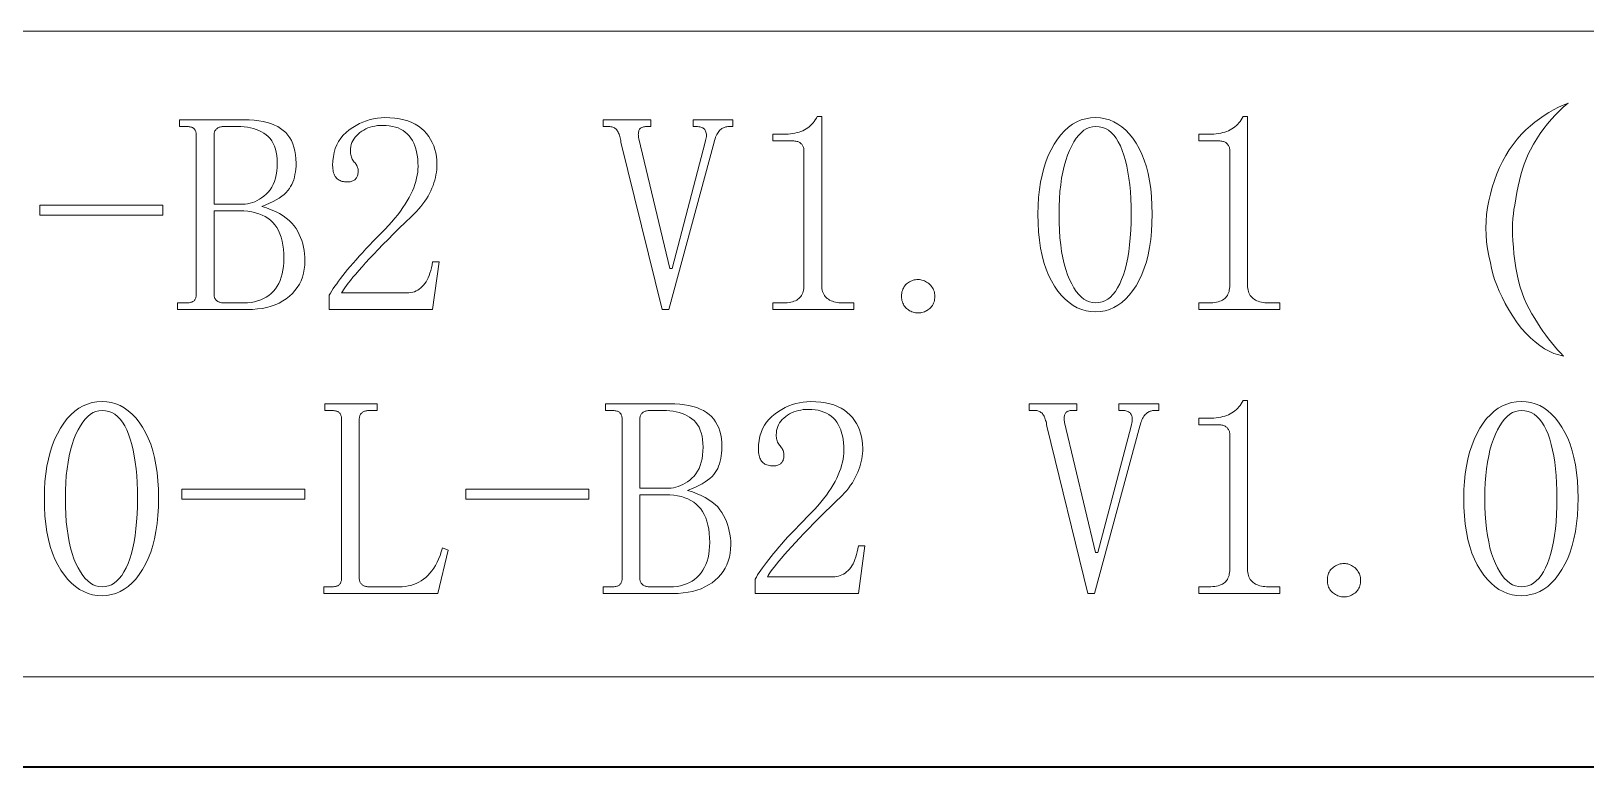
# Model space of a CAD drawing. Extents: x 1 to 297, y 1 to 210.
# Drawn here: x 241.76 to 261.79, y 1.35 to 10.83 of the extents above; entities that cross this region are included whole.
import ezdxf

# ---------------------------------------------------------------- set-up
doc = ezdxf.new("R2010")
doc.units = 0

msp = doc.modelspace()

# ---------------------------------------------------------------- linework, layer by layer
at = {"color": 7, "lineweight": 13}
for p, q in [((196.872, 10.83), (295.987, 10.83)), ((196.872, 2.515), (295.987, 2.515))]:
    msp.add_line(p, q, dxfattribs=at)
at = {"color": 7, "lineweight": 35}
msp.add_line((0.623, 1.354), (296.685, 1.354), dxfattribs=at)
at = {"color": 7, "lineweight": 13}
for points in [[(261.557, 9.901), (261.501, 9.854), (261.447, 9.804), (261.394, 9.751), (261.343, 9.695), (261.293, 9.637), (261.245, 9.575), (261.199, 9.511), (261.155, 9.444), (261.113, 9.374), (261.072, 9.301), (261.044, 9.243), (261.018, 9.181), (260.994, 9.117), (260.971, 9.05), (260.95, 8.98), (260.931, 8.907), (260.914, 8.831), (260.898, 8.753), (260.884, 8.671), (260.872, 8.587), (260.861, 8.533), (260.853, 8.476), (260.848, 8.415), (260.844, 8.349), (260.843, 8.28), (260.844, 8.206), (260.848, 8.129), (260.853, 8.047), (260.861, 7.962), (260.872, 7.873), (260.885, 7.783), (260.9, 7.697), (260.919, 7.614), (260.94, 7.534), (260.965, 7.458), (260.992, 7.386), (261.022, 7.317), (261.055, 7.251), (261.09, 7.189), (261.129, 7.13), (261.163, 7.073), (261.199, 7.019), (261.234, 6.966), (261.271, 6.915), (261.307, 6.865), (261.345, 6.818), (261.383, 6.772), (261.421, 6.727), (261.461, 6.685), (261.5, 6.644), (261.438, 6.659), (261.376, 6.679), (261.314, 6.707), (261.253, 6.74), (261.193, 6.78), (261.133, 6.826), (261.074, 6.878), (261.016, 6.937), (260.958, 7.001), (260.9, 7.073), (260.845, 7.157), (260.795, 7.241), (260.749, 7.322), (260.708, 7.402), (260.672, 7.48), (260.64, 7.556), (260.612, 7.631), (260.589, 7.703), (260.571, 7.775), (260.557, 7.844), (260.537, 7.935), (260.521, 8.026), (260.509, 8.116), (260.503, 8.205), (260.5, 8.294), (260.503, 8.382), (260.509, 8.47), (260.521, 8.557), (260.537, 8.644), (260.557, 8.73), (260.582, 8.82), (260.61, 8.907), (260.641, 8.991), (260.676, 9.073), (260.715, 9.151), (260.756, 9.227), (260.801, 9.3), (260.85, 9.37), (260.902, 9.437), (260.957, 9.501), (261.015, 9.557), (261.073, 9.609), (261.131, 9.657), (261.191, 9.702), (261.25, 9.744), (261.311, 9.782), (261.371, 9.817), (261.433, 9.849), (261.495, 9.877)], [(243.643, 7.244), (243.643, 7.33), (243.757, 7.33), (243.771, 7.33), (243.784, 7.331), (243.796, 7.332), (243.808, 7.334), (243.818, 7.337), (243.828, 7.34), (243.836, 7.344), (243.844, 7.348), (243.851, 7.353), (243.857, 7.358), (243.863, 7.364), (243.868, 7.371), (243.872, 7.378), (243.876, 7.386), (243.879, 7.394), (243.881, 7.403), (243.883, 7.412), (243.885, 7.422), (243.886, 7.433), (243.886, 7.444), (243.886, 9.487), (243.886, 9.498), (243.885, 9.509), (243.883, 9.519), (243.881, 9.528), (243.879, 9.537), (243.876, 9.545), (243.872, 9.553), (243.868, 9.56), (243.863, 9.567), (243.857, 9.573), (243.851, 9.578), (243.844, 9.583), (243.836, 9.587), (243.828, 9.591), (243.818, 9.594), (243.808, 9.597), (243.796, 9.599), (243.784, 9.6), (243.771, 9.601), (243.757, 9.601), (243.672, 9.601), (243.672, 9.687), (244.5, 9.687), (244.567, 9.686), (244.63, 9.681), (244.69, 9.675), (244.746, 9.665), (244.798, 9.653), (244.847, 9.638), (244.893, 9.62), (244.935, 9.6), (244.973, 9.577), (245.007, 9.551), (245.039, 9.523), (245.067, 9.491), (245.091, 9.456), (245.113, 9.419), (245.131, 9.378), (245.145, 9.334), (245.157, 9.288), (245.165, 9.238), (245.17, 9.185), (245.172, 9.13), (245.171, 9.09), (245.168, 9.053), (245.164, 9.016), (245.158, 8.981), (245.15, 8.948), (245.141, 8.915), (245.13, 8.885), (245.117, 8.855), (245.102, 8.828), (245.086, 8.801), (245.067, 8.776), (245.044, 8.751), (245.018, 8.727), (244.988, 8.703), (244.954, 8.68), (244.916, 8.657), (244.875, 8.635), (244.83, 8.614), (244.781, 8.593), (244.729, 8.573), (244.792, 8.552), (244.852, 8.529), (244.907, 8.505), (244.957, 8.479), (245.004, 8.451), (245.046, 8.422), (245.084, 8.391), (245.117, 8.358), (245.147, 8.323), (245.172, 8.287), (245.193, 8.249), (245.213, 8.211), (245.23, 8.172), (245.245, 8.131), (245.257, 8.09), (245.268, 8.049), (245.276, 8.006), (245.281, 7.962), (245.285, 7.918), (245.286, 7.873), (245.284, 7.817), (245.278, 7.763), (245.268, 7.711), (245.254, 7.662), (245.236, 7.615), (245.214, 7.571), (245.188, 7.529), (245.158, 7.489), (245.124, 7.451), (245.086, 7.415), (245.045, 7.383), (245, 7.354), (244.953, 7.328), (244.903, 7.306), (244.85, 7.287), (244.795, 7.271), (244.736, 7.259), (244.675, 7.251), (244.61, 7.246), (244.543, 7.244)], [(246.743, 9.087), (246.742, 9.137), (246.739, 9.185), (246.733, 9.23), (246.725, 9.273), (246.715, 9.314), (246.702, 9.352), (246.687, 9.387), (246.67, 9.421), (246.651, 9.451), (246.629, 9.48), (246.605, 9.506), (246.579, 9.529), (246.55, 9.549), (246.519, 9.567), (246.486, 9.582), (246.451, 9.594), (246.413, 9.603), (246.373, 9.61), (246.331, 9.614), (246.286, 9.615), (246.252, 9.615), (246.219, 9.612), (246.188, 9.607), (246.157, 9.601), (246.127, 9.592), (246.098, 9.582), (246.07, 9.57), (246.044, 9.556), (246.018, 9.54), (245.993, 9.523), (245.97, 9.504), (245.949, 9.483), (245.931, 9.462), (245.915, 9.44), (245.902, 9.417), (245.891, 9.393), (245.883, 9.368), (245.877, 9.342), (245.873, 9.315), (245.872, 9.287), (245.872, 9.27), (245.874, 9.254), (245.876, 9.238), (245.88, 9.223), (245.884, 9.208), (245.89, 9.194), (245.896, 9.181), (245.904, 9.168), (245.912, 9.156), (245.922, 9.144), (245.931, 9.133), (245.94, 9.121), (245.947, 9.11), (245.954, 9.098), (245.959, 9.087), (245.964, 9.075), (245.967, 9.064), (245.97, 9.053), (245.971, 9.041), (245.972, 9.03), (245.971, 9.016), (245.97, 9.003), (245.968, 8.99), (245.966, 8.978), (245.963, 8.967), (245.959, 8.957), (245.954, 8.947), (245.949, 8.938), (245.943, 8.93), (245.936, 8.923), (245.928, 8.916), (245.92, 8.91), (245.911, 8.904), (245.902, 8.9), (245.891, 8.896), (245.88, 8.893), (245.868, 8.89), (245.856, 8.888), (245.843, 8.887), (245.829, 8.887), (245.812, 8.887), (245.796, 8.889), (245.781, 8.891), (245.766, 8.895), (245.752, 8.899), (245.739, 8.905), (245.726, 8.911), (245.715, 8.919), (245.703, 8.927), (245.693, 8.937), (245.684, 8.948), (245.675, 8.959), (245.668, 8.973), (245.661, 8.987), (245.656, 9.003), (245.651, 9.02), (245.648, 9.038), (245.645, 9.058), (245.644, 9.079), (245.643, 9.101), (245.645, 9.16), (245.652, 9.215), (245.662, 9.268), (245.677, 9.318), (245.697, 9.365), (245.72, 9.41), (245.748, 9.451), (245.78, 9.49), (245.817, 9.525), (245.857, 9.558), (245.901, 9.588), (245.944, 9.615), (245.989, 9.638), (246.033, 9.659), (246.079, 9.676), (246.125, 9.69), (246.171, 9.701), (246.219, 9.709), (246.266, 9.714), (246.315, 9.715), (246.381, 9.714), (246.445, 9.709), (246.504, 9.7), (246.56, 9.688), (246.613, 9.673), (246.662, 9.654), (246.707, 9.631), (246.749, 9.606), (246.787, 9.577), (246.822, 9.544), (246.853, 9.509), (246.881, 9.472), (246.905, 9.433), (246.927, 9.393), (246.945, 9.351), (246.96, 9.307), (246.971, 9.262), (246.979, 9.215), (246.984, 9.166), (246.986, 9.115), (246.985, 9.081), (246.983, 9.047), (246.979, 9.013), (246.973, 8.978), (246.966, 8.944), (246.958, 8.91), (246.947, 8.875), (246.936, 8.841), (246.922, 8.807), (246.907, 8.773), (246.891, 8.738), (246.872, 8.705), (246.852, 8.671), (246.83, 8.638), (246.806, 8.605), (246.78, 8.572), (246.752, 8.54), (246.722, 8.507), (246.691, 8.476), (246.657, 8.444), (246.576, 8.366), (246.499, 8.29), (246.426, 8.218), (246.357, 8.148), (246.291, 8.082), (246.23, 8.018), (246.172, 7.958), (246.118, 7.9), (246.068, 7.846), (246.022, 7.794), (245.979, 7.746), (245.94, 7.701), (245.905, 7.659), (245.873, 7.62), (245.845, 7.585), (245.82, 7.553), (245.799, 7.525), (245.782, 7.499), (245.768, 7.477), (245.757, 7.458), (246.6, 7.458), (246.626, 7.459), (246.65, 7.462), (246.674, 7.467), (246.696, 7.474), (246.718, 7.483), (246.739, 7.494), (246.759, 7.507), (246.779, 7.522), (246.797, 7.539), (246.815, 7.558), (246.831, 7.579), (246.847, 7.602), (246.861, 7.627), (246.874, 7.654), (246.886, 7.683), (246.897, 7.714), (246.907, 7.747), (246.915, 7.782), (246.923, 7.819), (246.929, 7.858), (247.015, 7.858), (246.929, 7.244), (245.6, 7.244), (245.6, 7.43), (245.615, 7.456), (245.633, 7.484), (245.651, 7.513), (245.672, 7.544), (245.695, 7.576), (245.719, 7.61), (245.746, 7.645), (245.774, 7.681), (245.804, 7.719), (245.836, 7.758), (245.87, 7.799), (245.906, 7.841), (245.944, 7.885), (245.985, 7.93), (246.027, 7.976), (246.072, 8.024), (246.118, 8.073), (246.167, 8.124), (246.218, 8.176), (246.272, 8.23), (246.319, 8.278), (246.364, 8.326), (246.406, 8.373), (246.445, 8.419), (246.482, 8.465), (246.517, 8.511), (246.549, 8.556), (246.578, 8.6), (246.605, 8.644), (246.629, 8.687), (246.651, 8.729), (246.67, 8.771), (246.687, 8.813), (246.702, 8.854), (246.715, 8.894), (246.725, 8.934), (246.733, 8.973), (246.739, 9.011), (246.742, 9.049)], [(250.286, 9.601), (250.286, 9.687), (250.8, 9.687), (250.8, 9.601), (250.743, 9.601), (250.732, 9.601), (250.721, 9.599), (250.709, 9.597), (250.699, 9.594), (250.688, 9.59), (250.677, 9.586), (250.667, 9.58), (250.656, 9.574), (250.646, 9.566), (250.636, 9.558), (250.626, 9.549), (250.617, 9.538), (250.608, 9.526), (250.599, 9.513), (250.591, 9.498), (250.584, 9.481), (250.576, 9.463), (250.57, 9.444), (250.563, 9.423), (250.557, 9.401), (249.972, 7.244), (249.886, 7.244), (249.357, 9.401), (249.354, 9.421), (249.351, 9.439), (249.347, 9.457), (249.343, 9.473), (249.338, 9.489), (249.333, 9.503), (249.327, 9.517), (249.321, 9.529), (249.314, 9.541), (249.307, 9.551), (249.3, 9.561), (249.292, 9.569), (249.283, 9.577), (249.273, 9.583), (249.263, 9.589), (249.252, 9.593), (249.24, 9.597), (249.227, 9.599), (249.214, 9.601), (249.2, 9.601), (249.129, 9.601), (249.129, 9.687), (249.743, 9.687), (249.743, 9.601), (249.686, 9.601), (249.672, 9.601), (249.659, 9.599), (249.648, 9.597), (249.637, 9.594), (249.627, 9.59), (249.618, 9.586), (249.61, 9.58), (249.604, 9.574), (249.598, 9.566), (249.593, 9.558), (249.589, 9.549), (249.586, 9.54), (249.583, 9.53), (249.582, 9.519), (249.581, 9.508), (249.58, 9.497), (249.581, 9.484), (249.582, 9.471), (249.583, 9.458), (249.586, 9.444), (249.986, 7.773), (250.015, 7.773), (250.443, 9.401), (250.448, 9.421), (250.452, 9.439), (250.455, 9.457), (250.457, 9.473), (250.457, 9.489), (250.457, 9.503), (250.455, 9.517), (250.452, 9.529), (250.448, 9.541), (250.443, 9.551), (250.437, 9.561), (250.429, 9.569), (250.421, 9.577), (250.411, 9.583), (250.4, 9.589), (250.388, 9.593), (250.375, 9.597), (250.361, 9.599), (250.345, 9.601), (250.329, 9.601)], [(251.943, 9.73), (251.943, 7.558), (251.944, 7.536), (251.946, 7.515), (251.95, 7.495), (251.955, 7.476), (251.961, 7.458), (251.969, 7.442), (251.978, 7.426), (251.989, 7.412), (252.001, 7.399), (252.015, 7.387), (252.029, 7.376), (252.045, 7.366), (252.063, 7.358), (252.081, 7.35), (252.1, 7.344), (252.121, 7.339), (252.143, 7.335), (252.165, 7.332), (252.189, 7.33), (252.215, 7.33), (252.357, 7.33), (252.357, 7.244), (251.315, 7.244), (251.315, 7.33), (251.443, 7.33), (251.471, 7.33), (251.497, 7.332), (251.522, 7.335), (251.545, 7.339), (251.566, 7.344), (251.586, 7.35), (251.605, 7.358), (251.621, 7.366), (251.637, 7.376), (251.65, 7.387), (251.662, 7.399), (251.673, 7.412), (251.683, 7.426), (251.691, 7.442), (251.698, 7.458), (251.704, 7.476), (251.709, 7.495), (251.712, 7.515), (251.714, 7.536), (251.715, 7.558), (251.715, 9.287), (251.714, 9.298), (251.713, 9.309), (251.711, 9.319), (251.709, 9.329), (251.706, 9.339), (251.702, 9.348), (251.697, 9.356), (251.692, 9.365), (251.686, 9.372), (251.679, 9.38), (251.671, 9.387), (251.663, 9.393), (251.654, 9.398), (251.645, 9.403), (251.634, 9.407), (251.623, 9.41), (251.611, 9.412), (251.599, 9.414), (251.586, 9.415), (251.572, 9.415), (251.315, 9.415), (251.315, 9.501), (251.443, 9.501), (251.477, 9.502), (251.509, 9.503), (251.54, 9.506), (251.57, 9.51), (251.598, 9.515), (251.626, 9.522), (251.652, 9.529), (251.676, 9.538), (251.7, 9.547), (251.722, 9.558), (251.743, 9.57), (251.763, 9.583), (251.781, 9.598), (251.799, 9.613), (251.816, 9.63), (251.832, 9.647), (251.847, 9.666), (251.861, 9.686), (251.874, 9.707), (251.886, 9.73)], [(255.472, 7.215), (255.41, 7.219), (255.35, 7.229), (255.292, 7.245), (255.236, 7.268), (255.182, 7.298), (255.131, 7.334), (255.081, 7.376), (255.033, 7.426), (254.987, 7.482), (254.943, 7.544), (254.902, 7.612), (254.866, 7.686), (254.834, 7.766), (254.806, 7.85), (254.782, 7.94), (254.763, 8.036), (254.748, 8.137), (254.737, 8.243), (254.731, 8.355), (254.729, 8.473), (254.731, 8.582), (254.737, 8.687), (254.747, 8.788), (254.762, 8.884), (254.781, 8.976), (254.803, 9.064), (254.83, 9.148), (254.861, 9.227), (254.897, 9.302), (254.936, 9.373), (254.979, 9.438), (255.024, 9.496), (255.071, 9.547), (255.121, 9.592), (255.173, 9.63), (255.228, 9.661), (255.285, 9.685), (255.345, 9.702), (255.407, 9.712), (255.472, 9.715), (255.533, 9.712), (255.593, 9.702), (255.651, 9.686), (255.706, 9.663), (255.759, 9.633), (255.81, 9.597), (255.859, 9.554), (255.906, 9.505), (255.951, 9.449), (255.993, 9.387), (256.032, 9.319), (256.068, 9.245), (256.099, 9.167), (256.126, 9.083), (256.148, 8.994), (256.167, 8.9), (256.182, 8.801), (256.192, 8.697), (256.198, 8.587), (256.2, 8.473), (256.198, 8.358), (256.192, 8.248), (256.182, 8.144), (256.167, 8.044), (256.148, 7.949), (256.126, 7.86), (256.099, 7.775), (256.068, 7.695), (256.032, 7.621), (255.993, 7.551), (255.951, 7.487), (255.906, 7.43), (255.859, 7.38), (255.81, 7.336), (255.759, 7.299), (255.706, 7.269), (255.651, 7.246), (255.593, 7.229), (255.533, 7.219)], [(257.429, 9.73), (257.429, 7.558), (257.43, 7.536), (257.432, 7.515), (257.435, 7.495), (257.44, 7.476), (257.447, 7.458), (257.455, 7.442), (257.464, 7.426), (257.475, 7.412), (257.487, 7.399), (257.5, 7.387), (257.515, 7.376), (257.531, 7.366), (257.548, 7.358), (257.567, 7.35), (257.586, 7.344), (257.607, 7.339), (257.628, 7.335), (257.651, 7.332), (257.675, 7.33), (257.7, 7.33), (257.843, 7.33), (257.843, 7.244), (256.8, 7.244), (256.8, 7.33), (256.929, 7.33), (256.957, 7.33), (256.983, 7.332), (257.007, 7.335), (257.031, 7.339), (257.052, 7.344), (257.072, 7.35), (257.09, 7.358), (257.107, 7.366), (257.122, 7.376), (257.136, 7.387), (257.148, 7.399), (257.159, 7.412), (257.169, 7.426), (257.177, 7.442), (257.184, 7.458), (257.19, 7.476), (257.194, 7.495), (257.198, 7.515), (257.2, 7.536), (257.2, 7.558), (257.2, 9.287), (257.2, 9.298), (257.199, 9.309), (257.197, 9.319), (257.195, 9.329), (257.191, 9.339), (257.187, 9.348), (257.183, 9.356), (257.177, 9.365), (257.171, 9.372), (257.165, 9.38), (257.157, 9.387), (257.149, 9.393), (257.14, 9.398), (257.13, 9.403), (257.12, 9.407), (257.109, 9.41), (257.097, 9.412), (257.085, 9.414), (257.071, 9.415), (257.057, 9.415), (256.8, 9.415), (256.8, 9.501), (256.929, 9.501), (256.962, 9.502), (256.995, 9.503), (257.026, 9.506), (257.056, 9.51), (257.084, 9.515), (257.111, 9.522), (257.137, 9.529), (257.162, 9.538), (257.185, 9.547), (257.207, 9.558), (257.228, 9.57), (257.248, 9.583), (257.267, 9.598), (257.285, 9.613), (257.302, 9.63), (257.318, 9.647), (257.333, 9.666), (257.347, 9.686), (257.36, 9.707), (257.372, 9.73)], [(244.929, 9.13), (244.927, 9.18), (244.923, 9.227), (244.916, 9.271), (244.906, 9.311), (244.893, 9.349), (244.877, 9.384), (244.859, 9.416), (244.837, 9.445), (244.813, 9.471), (244.786, 9.494), (244.757, 9.514), (244.725, 9.533), (244.693, 9.549), (244.658, 9.563), (244.622, 9.574), (244.584, 9.584), (244.544, 9.592), (244.503, 9.597), (244.459, 9.6), (244.415, 9.601), (244.243, 9.601), (244.232, 9.601), (244.221, 9.6), (244.211, 9.599), (244.201, 9.597), (244.191, 9.594), (244.182, 9.591), (244.174, 9.587), (244.165, 9.583), (244.158, 9.578), (244.15, 9.573), (244.143, 9.567), (244.137, 9.56), (244.132, 9.553), (244.127, 9.545), (244.123, 9.537), (244.12, 9.528), (244.118, 9.519), (244.116, 9.509), (244.115, 9.498), (244.115, 9.487), (244.115, 8.601), (244.486, 8.601), (244.517, 8.602), (244.548, 8.606), (244.579, 8.613), (244.609, 8.622), (244.64, 8.633), (244.669, 8.647), (244.699, 8.664), (244.728, 8.683), (244.757, 8.705), (244.786, 8.73), (244.813, 8.757), (244.837, 8.787), (244.859, 8.82), (244.877, 8.855), (244.893, 8.894), (244.906, 8.935), (244.916, 8.98), (244.923, 9.027), (244.927, 9.077)], [(255.472, 9.601), (255.432, 9.598), (255.394, 9.589), (255.357, 9.574), (255.322, 9.552), (255.288, 9.524), (255.255, 9.491), (255.223, 9.451), (255.193, 9.405), (255.164, 9.352), (255.136, 9.294), (255.11, 9.231), (255.087, 9.163), (255.067, 9.091), (255.049, 9.015), (255.034, 8.935), (255.022, 8.851), (255.012, 8.763), (255.006, 8.67), (255.002, 8.573), (255, 8.473), (255.002, 8.366), (255.006, 8.265), (255.012, 8.169), (255.022, 8.077), (255.034, 7.99), (255.049, 7.909), (255.067, 7.832), (255.087, 7.759), (255.11, 7.692), (255.136, 7.63), (255.164, 7.573), (255.193, 7.522), (255.223, 7.477), (255.255, 7.438), (255.288, 7.405), (255.322, 7.378), (255.357, 7.357), (255.394, 7.342), (255.432, 7.333), (255.472, 7.33), (255.514, 7.333), (255.554, 7.342), (255.592, 7.357), (255.628, 7.378), (255.663, 7.405), (255.695, 7.438), (255.726, 7.477), (255.755, 7.522), (255.782, 7.573), (255.807, 7.63), (255.83, 7.692), (255.851, 7.759), (255.869, 7.832), (255.885, 7.909), (255.898, 7.99), (255.909, 8.077), (255.918, 8.169), (255.924, 8.265), (255.928, 8.366), (255.929, 8.473), (255.928, 8.573), (255.924, 8.67), (255.919, 8.763), (255.911, 8.851), (255.9, 8.935), (255.888, 9.015), (255.873, 9.091), (255.856, 9.163), (255.836, 9.231), (255.815, 9.294), (255.791, 9.352), (255.764, 9.405), (255.736, 9.451), (255.705, 9.491), (255.672, 9.524), (255.636, 9.552), (255.599, 9.574), (255.559, 9.589), (255.516, 9.598)], [(241.872, 8.458), (241.872, 8.587), (243.457, 8.587), (243.457, 8.458)], [(244.5, 7.33), (244.548, 7.331), (244.593, 7.336), (244.636, 7.343), (244.677, 7.354), (244.716, 7.367), (244.753, 7.384), (244.788, 7.403), (244.82, 7.426), (244.851, 7.451), (244.879, 7.48), (244.905, 7.511), (244.928, 7.545), (244.948, 7.581), (244.966, 7.619), (244.981, 7.66), (244.993, 7.703), (245.002, 7.749), (245.009, 7.797), (245.013, 7.848), (245.015, 7.901), (245.013, 7.962), (245.009, 8.02), (245.002, 8.075), (244.992, 8.126), (244.979, 8.174), (244.963, 8.219), (244.945, 8.261), (244.923, 8.299), (244.899, 8.334), (244.872, 8.365), (244.842, 8.394), (244.809, 8.419), (244.773, 8.442), (244.735, 8.461), (244.693, 8.478), (244.649, 8.491), (244.602, 8.502), (244.552, 8.509), (244.499, 8.514), (244.443, 8.515), (244.115, 8.515), (244.115, 7.444), (244.115, 7.433), (244.116, 7.422), (244.118, 7.412), (244.12, 7.403), (244.123, 7.394), (244.127, 7.386), (244.132, 7.378), (244.137, 7.371), (244.143, 7.364), (244.15, 7.358), (244.158, 7.353), (244.165, 7.348), (244.174, 7.344), (244.182, 7.34), (244.191, 7.337), (244.201, 7.334), (244.211, 7.332), (244.221, 7.331), (244.232, 7.33), (244.243, 7.33)], [(253.186, 7.201), (253.169, 7.202), (253.153, 7.203), (253.136, 7.206), (253.121, 7.21), (253.106, 7.215), (253.091, 7.222), (253.076, 7.229), (253.063, 7.238), (253.049, 7.247), (253.036, 7.258), (253.024, 7.27), (253.013, 7.283), (253.003, 7.296), (252.995, 7.311), (252.988, 7.326), (252.982, 7.342), (252.977, 7.359), (252.974, 7.377), (252.972, 7.396), (252.972, 7.415), (252.972, 7.435), (252.974, 7.454), (252.977, 7.472), (252.982, 7.489), (252.988, 7.505), (252.995, 7.52), (253.003, 7.534), (253.013, 7.548), (253.024, 7.561), (253.036, 7.573), (253.049, 7.583), (253.063, 7.593), (253.076, 7.602), (253.091, 7.609), (253.106, 7.615), (253.121, 7.621), (253.136, 7.625), (253.153, 7.627), (253.169, 7.629), (253.186, 7.63), (253.203, 7.629), (253.219, 7.627), (253.235, 7.624), (253.251, 7.619), (253.266, 7.614), (253.281, 7.607), (253.295, 7.598), (253.309, 7.589), (253.323, 7.578), (253.336, 7.565), (253.348, 7.552), (253.359, 7.539), (253.369, 7.525), (253.377, 7.511), (253.384, 7.496), (253.39, 7.481), (253.394, 7.465), (253.398, 7.449), (253.4, 7.432), (253.4, 7.415), (253.4, 7.396), (253.398, 7.377), (253.394, 7.359), (253.39, 7.342), (253.384, 7.326), (253.377, 7.311), (253.369, 7.296), (253.359, 7.283), (253.348, 7.27), (253.336, 7.258), (253.323, 7.247), (253.309, 7.238), (253.295, 7.229), (253.281, 7.222), (253.266, 7.215), (253.251, 7.21), (253.235, 7.206), (253.219, 7.203), (253.203, 7.202)], [(242.672, 3.558), (242.61, 3.562), (242.55, 3.571), (242.492, 3.588), (242.436, 3.611), (242.382, 3.64), (242.331, 3.677), (242.281, 3.719), (242.233, 3.769), (242.187, 3.824), (242.143, 3.887), (242.102, 3.955), (242.066, 4.029), (242.034, 4.108), (242.006, 4.193), (241.982, 4.283), (241.963, 4.379), (241.948, 4.48), (241.937, 4.586), (241.931, 4.698), (241.929, 4.815), (241.931, 4.925), (241.937, 5.03), (241.947, 5.13), (241.962, 5.227), (241.981, 5.319), (242.003, 5.407), (242.03, 5.49), (242.061, 5.57), (242.097, 5.645), (242.136, 5.715), (242.179, 5.781), (242.224, 5.839), (242.271, 5.89), (242.321, 5.935), (242.373, 5.973), (242.428, 6.003), (242.485, 6.027), (242.545, 6.045), (242.607, 6.055), (242.672, 6.058), (242.733, 6.055), (242.793, 6.045), (242.851, 6.029), (242.906, 6.006), (242.959, 5.976), (243.01, 5.94), (243.059, 5.897), (243.106, 5.848), (243.151, 5.792), (243.193, 5.73), (243.232, 5.661), (243.268, 5.588), (243.299, 5.509), (243.326, 5.426), (243.348, 5.337), (243.367, 5.243), (243.382, 5.144), (243.392, 5.039), (243.398, 4.93), (243.4, 4.815), (243.398, 4.701), (243.392, 4.591), (243.382, 4.487), (243.367, 4.387), (243.348, 4.292), (243.326, 4.203), (243.299, 4.118), (243.268, 4.038), (243.232, 3.964), (243.193, 3.894), (243.151, 3.83), (243.106, 3.773), (243.059, 3.723), (243.01, 3.679), (242.959, 3.642), (242.906, 3.612), (242.851, 3.589), (242.793, 3.572), (242.733, 3.562)], [(245.986, 3.787), (245.986, 3.776), (245.987, 3.765), (245.989, 3.755), (245.992, 3.746), (245.995, 3.737), (245.999, 3.729), (246.003, 3.721), (246.009, 3.714), (246.015, 3.707), (246.022, 3.701), (246.029, 3.696), (246.037, 3.691), (246.045, 3.687), (246.054, 3.683), (246.063, 3.68), (246.072, 3.677), (246.082, 3.675), (246.093, 3.674), (246.103, 3.673), (246.115, 3.673), (246.5, 3.673), (246.54, 3.674), (246.578, 3.677), (246.615, 3.684), (246.651, 3.692), (246.686, 3.703), (246.72, 3.716), (246.752, 3.732), (246.784, 3.75), (246.814, 3.771), (246.843, 3.794), (246.871, 3.82), (246.897, 3.848), (246.922, 3.879), (246.946, 3.913), (246.968, 3.949), (246.989, 3.989), (247.008, 4.031), (247.026, 4.075), (247.042, 4.123), (247.057, 4.173), (247.129, 4.144), (247, 3.587), (245.529, 3.587), (245.529, 3.673), (245.629, 3.673), (245.643, 3.673), (245.656, 3.674), (245.668, 3.675), (245.679, 3.677), (245.69, 3.68), (245.699, 3.683), (245.708, 3.687), (245.716, 3.691), (245.723, 3.696), (245.729, 3.701), (245.734, 3.707), (245.739, 3.714), (245.743, 3.721), (245.747, 3.729), (245.75, 3.737), (245.753, 3.746), (245.755, 3.755), (245.756, 3.765), (245.757, 3.776), (245.757, 3.787), (245.757, 5.83), (245.757, 5.841), (245.756, 5.851), (245.755, 5.861), (245.753, 5.871), (245.75, 5.88), (245.747, 5.888), (245.743, 5.896), (245.739, 5.903), (245.734, 5.909), (245.729, 5.915), (245.723, 5.921), (245.716, 5.926), (245.708, 5.93), (245.699, 5.934), (245.69, 5.937), (245.679, 5.939), (245.668, 5.941), (245.656, 5.943), (245.643, 5.944), (245.629, 5.944), (245.543, 5.944), (245.543, 6.03), (246.215, 6.03), (246.215, 5.944), (246.115, 5.944), (246.103, 5.944), (246.093, 5.943), (246.082, 5.941), (246.072, 5.939), (246.063, 5.937), (246.054, 5.934), (246.045, 5.93), (246.037, 5.926), (246.029, 5.921), (246.022, 5.915), (246.015, 5.909), (246.009, 5.903), (246.003, 5.896), (245.999, 5.888), (245.995, 5.88), (245.992, 5.871), (245.989, 5.861), (245.987, 5.851), (245.986, 5.841), (245.986, 5.83)], [(249.129, 3.587), (249.129, 3.673), (249.243, 3.673), (249.257, 3.673), (249.27, 3.674), (249.282, 3.675), (249.293, 3.677), (249.304, 3.68), (249.313, 3.683), (249.322, 3.687), (249.33, 3.691), (249.337, 3.696), (249.343, 3.701), (249.349, 3.707), (249.353, 3.714), (249.358, 3.721), (249.361, 3.729), (249.365, 3.737), (249.367, 3.746), (249.369, 3.755), (249.371, 3.765), (249.371, 3.776), (249.372, 3.787), (249.372, 5.83), (249.371, 5.841), (249.371, 5.851), (249.369, 5.861), (249.367, 5.871), (249.365, 5.88), (249.361, 5.888), (249.358, 5.896), (249.353, 5.903), (249.349, 5.909), (249.343, 5.915), (249.337, 5.921), (249.33, 5.926), (249.322, 5.93), (249.313, 5.934), (249.304, 5.937), (249.293, 5.939), (249.282, 5.941), (249.27, 5.943), (249.257, 5.944), (249.243, 5.944), (249.157, 5.944), (249.157, 6.03), (249.986, 6.03), (250.053, 6.028), (250.116, 6.024), (250.176, 6.018), (250.232, 6.008), (250.284, 5.996), (250.333, 5.981), (250.378, 5.963), (250.42, 5.943), (250.458, 5.92), (250.493, 5.894), (250.524, 5.865), (250.552, 5.834), (250.577, 5.799), (250.598, 5.761), (250.616, 5.721), (250.631, 5.677), (250.643, 5.631), (250.651, 5.581), (250.656, 5.528), (250.657, 5.473), (250.657, 5.433), (250.654, 5.395), (250.65, 5.359), (250.644, 5.324), (250.636, 5.29), (250.627, 5.258), (250.615, 5.228), (250.603, 5.198), (250.588, 5.17), (250.572, 5.144), (250.553, 5.119), (250.53, 5.094), (250.504, 5.069), (250.473, 5.046), (250.44, 5.023), (250.402, 5), (250.361, 4.978), (250.316, 4.957), (250.267, 4.936), (250.215, 4.915), (250.278, 4.895), (250.337, 4.872), (250.392, 4.848), (250.443, 4.822), (250.49, 4.794), (250.532, 4.765), (250.57, 4.733), (250.603, 4.701), (250.632, 4.666), (250.657, 4.63), (250.679, 4.592), (250.699, 4.554), (250.716, 4.514), (250.731, 4.474), (250.743, 4.433), (250.753, 4.391), (250.761, 4.349), (250.767, 4.305), (250.771, 4.261), (250.772, 4.215), (250.77, 4.159), (250.764, 4.106), (250.754, 4.054), (250.74, 4.005), (250.722, 3.958), (250.7, 3.914), (250.674, 3.871), (250.644, 3.831), (250.61, 3.794), (250.572, 3.758), (250.53, 3.726), (250.486, 3.697), (250.439, 3.671), (250.389, 3.649), (250.336, 3.63), (250.28, 3.614), (250.222, 3.602), (250.16, 3.594), (250.096, 3.589), (250.029, 3.587)], [(252.229, 5.43), (252.228, 5.48), (252.224, 5.528), (252.219, 5.573), (252.211, 5.616), (252.2, 5.657), (252.188, 5.695), (252.173, 5.73), (252.156, 5.763), (252.136, 5.794), (252.115, 5.823), (252.091, 5.848), (252.064, 5.871), (252.036, 5.892), (252.005, 5.909), (251.972, 5.924), (251.936, 5.937), (251.899, 5.946), (251.859, 5.953), (251.816, 5.957), (251.772, 5.958), (251.738, 5.957), (251.705, 5.955), (251.673, 5.95), (251.643, 5.943), (251.613, 5.935), (251.584, 5.925), (251.556, 5.913), (251.529, 5.899), (251.504, 5.883), (251.479, 5.865), (251.456, 5.846), (251.435, 5.826), (251.417, 5.805), (251.401, 5.783), (251.388, 5.76), (251.377, 5.736), (251.368, 5.711), (251.362, 5.685), (251.359, 5.658), (251.357, 5.63), (251.358, 5.613), (251.359, 5.597), (251.362, 5.581), (251.365, 5.566), (251.37, 5.551), (251.375, 5.537), (251.382, 5.524), (251.389, 5.511), (251.398, 5.499), (251.407, 5.487), (251.417, 5.475), (251.425, 5.464), (251.433, 5.453), (251.439, 5.441), (251.445, 5.43), (251.449, 5.418), (251.453, 5.407), (251.455, 5.395), (251.457, 5.384), (251.457, 5.373), (251.457, 5.359), (251.456, 5.345), (251.454, 5.333), (251.452, 5.321), (251.448, 5.31), (251.445, 5.3), (251.44, 5.29), (251.435, 5.281), (251.428, 5.273), (251.422, 5.265), (251.414, 5.259), (251.406, 5.253), (251.397, 5.247), (251.387, 5.243), (251.377, 5.239), (251.366, 5.235), (251.354, 5.233), (251.342, 5.231), (251.328, 5.23), (251.315, 5.23), (251.298, 5.23), (251.282, 5.232), (251.266, 5.234), (251.252, 5.238), (251.238, 5.242), (251.225, 5.248), (251.212, 5.254), (251.2, 5.262), (251.189, 5.27), (251.179, 5.28), (251.169, 5.29), (251.161, 5.302), (251.153, 5.316), (251.147, 5.33), (251.141, 5.346), (251.137, 5.363), (251.133, 5.381), (251.131, 5.401), (251.129, 5.422), (251.129, 5.444), (251.131, 5.503), (251.137, 5.558), (251.148, 5.611), (251.163, 5.661), (251.182, 5.708), (251.206, 5.753), (251.234, 5.794), (251.266, 5.833), (251.302, 5.868), (251.343, 5.901), (251.386, 5.931), (251.43, 5.958), (251.474, 5.981), (251.519, 6.002), (251.565, 6.019), (251.611, 6.033), (251.657, 6.044), (251.704, 6.052), (251.752, 6.057), (251.8, 6.058), (251.867, 6.057), (251.93, 6.051), (251.99, 6.043), (252.046, 6.031), (252.098, 6.015), (252.147, 5.997), (252.193, 5.974), (252.235, 5.949), (252.273, 5.919), (252.307, 5.887), (252.339, 5.852), (252.367, 5.815), (252.391, 5.776), (252.413, 5.736), (252.431, 5.694), (252.445, 5.65), (252.457, 5.605), (252.465, 5.558), (252.47, 5.509), (252.472, 5.458), (252.471, 5.424), (252.469, 5.39), (252.465, 5.355), (252.459, 5.321), (252.452, 5.287), (252.443, 5.253), (252.433, 5.218), (252.421, 5.184), (252.408, 5.15), (252.393, 5.115), (252.376, 5.081), (252.358, 5.047), (252.338, 5.014), (252.315, 4.981), (252.291, 4.948), (252.265, 4.915), (252.238, 4.882), (252.208, 4.85), (252.176, 4.818), (252.143, 4.787), (252.062, 4.708), (251.985, 4.633), (251.912, 4.56), (251.843, 4.491), (251.777, 4.424), (251.715, 4.361), (251.658, 4.3), (251.604, 4.243), (251.554, 4.188), (251.507, 4.137), (251.465, 4.089), (251.426, 4.043), (251.391, 4.002), (251.359, 3.963), (251.331, 3.928), (251.306, 3.896), (251.285, 3.867), (251.267, 3.842), (251.253, 3.82), (251.243, 3.801), (252.086, 3.801), (252.111, 3.802), (252.136, 3.805), (252.159, 3.81), (252.182, 3.817), (252.204, 3.826), (252.225, 3.837), (252.245, 3.85), (252.264, 3.865), (252.283, 3.882), (252.3, 3.901), (252.317, 3.922), (252.332, 3.945), (252.347, 3.97), (252.36, 3.997), (252.372, 4.026), (252.383, 4.057), (252.392, 4.09), (252.401, 4.125), (252.408, 4.162), (252.415, 4.201), (252.5, 4.201), (252.415, 3.587), (251.086, 3.587), (251.086, 3.773), (251.101, 3.799), (251.118, 3.827), (251.137, 3.856), (251.158, 3.887), (251.181, 3.919), (251.205, 3.953), (251.231, 3.988), (251.26, 4.024), (251.29, 4.062), (251.322, 4.101), (251.356, 4.142), (251.392, 4.184), (251.43, 4.228), (251.47, 4.273), (251.513, 4.319), (251.557, 4.367), (251.604, 4.416), (251.653, 4.467), (251.704, 4.519), (251.757, 4.573), (251.805, 4.621), (251.849, 4.669), (251.892, 4.716), (251.931, 4.762), (251.968, 4.808), (252.003, 4.854), (252.034, 4.899), (252.064, 4.943), (252.09, 4.987), (252.115, 5.03), (252.136, 5.072), (252.156, 5.114), (252.173, 5.156), (252.188, 5.197), (252.2, 5.237), (252.211, 5.277), (252.219, 5.316), (252.224, 5.354), (252.228, 5.392)], [(255.772, 5.944), (255.772, 6.03), (256.286, 6.03), (256.286, 5.944), (256.229, 5.944), (256.217, 5.944), (256.206, 5.942), (256.195, 5.94), (256.184, 5.937), (256.173, 5.933), (256.163, 5.929), (256.152, 5.923), (256.142, 5.917), (256.132, 5.909), (256.122, 5.901), (256.112, 5.892), (256.103, 5.881), (256.094, 5.869), (256.085, 5.855), (256.077, 5.84), (256.069, 5.824), (256.062, 5.806), (256.055, 5.787), (256.049, 5.766), (256.043, 5.744), (255.457, 3.587), (255.372, 3.587), (254.843, 5.744), (254.84, 5.764), (254.837, 5.782), (254.833, 5.8), (254.828, 5.816), (254.823, 5.832), (254.818, 5.846), (254.813, 5.86), (254.807, 5.872), (254.8, 5.884), (254.793, 5.894), (254.786, 5.904), (254.777, 5.912), (254.768, 5.92), (254.759, 5.926), (254.748, 5.932), (254.737, 5.936), (254.726, 5.94), (254.713, 5.942), (254.7, 5.944), (254.686, 5.944), (254.615, 5.944), (254.615, 6.03), (255.229, 6.03), (255.229, 5.944), (255.172, 5.944), (255.158, 5.944), (255.145, 5.942), (255.133, 5.94), (255.123, 5.937), (255.113, 5.933), (255.104, 5.929), (255.096, 5.923), (255.089, 5.917), (255.084, 5.909), (255.079, 5.901), (255.075, 5.892), (255.072, 5.883), (255.069, 5.873), (255.067, 5.862), (255.066, 5.851), (255.066, 5.839), (255.066, 5.827), (255.067, 5.814), (255.069, 5.801), (255.072, 5.787), (255.472, 4.115), (255.5, 4.115), (255.929, 5.744), (255.934, 5.764), (255.938, 5.782), (255.941, 5.8), (255.943, 5.816), (255.943, 5.832), (255.943, 5.846), (255.941, 5.86), (255.938, 5.872), (255.934, 5.884), (255.929, 5.894), (255.923, 5.904), (255.915, 5.912), (255.907, 5.92), (255.897, 5.926), (255.886, 5.932), (255.874, 5.936), (255.861, 5.94), (255.847, 5.942), (255.831, 5.944), (255.815, 5.944)], [(257.429, 6.073), (257.429, 3.901), (257.43, 3.879), (257.432, 3.858), (257.435, 3.838), (257.44, 3.819), (257.447, 3.801), (257.455, 3.785), (257.464, 3.769), (257.475, 3.755), (257.487, 3.742), (257.5, 3.73), (257.515, 3.719), (257.531, 3.709), (257.548, 3.701), (257.567, 3.693), (257.586, 3.687), (257.607, 3.682), (257.628, 3.678), (257.651, 3.675), (257.675, 3.673), (257.7, 3.673), (257.843, 3.673), (257.843, 3.587), (256.8, 3.587), (256.8, 3.673), (256.929, 3.673), (256.957, 3.673), (256.983, 3.675), (257.007, 3.678), (257.031, 3.682), (257.052, 3.687), (257.072, 3.693), (257.09, 3.701), (257.107, 3.709), (257.122, 3.719), (257.136, 3.73), (257.148, 3.742), (257.159, 3.755), (257.169, 3.769), (257.177, 3.785), (257.184, 3.801), (257.19, 3.819), (257.194, 3.838), (257.198, 3.858), (257.2, 3.879), (257.2, 3.901), (257.2, 5.63), (257.2, 5.641), (257.199, 5.652), (257.197, 5.662), (257.195, 5.672), (257.191, 5.682), (257.187, 5.691), (257.183, 5.699), (257.177, 5.707), (257.171, 5.715), (257.165, 5.723), (257.157, 5.729), (257.149, 5.735), (257.14, 5.741), (257.13, 5.745), (257.12, 5.749), (257.109, 5.753), (257.097, 5.755), (257.085, 5.757), (257.071, 5.758), (257.057, 5.758), (256.8, 5.758), (256.8, 5.844), (256.929, 5.844), (256.962, 5.845), (256.995, 5.846), (257.026, 5.849), (257.056, 5.853), (257.084, 5.858), (257.111, 5.865), (257.137, 5.872), (257.162, 5.881), (257.185, 5.89), (257.207, 5.901), (257.228, 5.913), (257.248, 5.926), (257.267, 5.941), (257.285, 5.956), (257.302, 5.973), (257.318, 5.99), (257.333, 6.009), (257.347, 6.029), (257.36, 6.05), (257.372, 6.073)], [(260.957, 3.558), (260.896, 3.562), (260.836, 3.571), (260.778, 3.588), (260.722, 3.611), (260.668, 3.64), (260.616, 3.677), (260.566, 3.719), (260.519, 3.769), (260.473, 3.824), (260.429, 3.887), (260.388, 3.955), (260.352, 4.029), (260.32, 4.108), (260.292, 4.193), (260.268, 4.283), (260.249, 4.379), (260.234, 4.48), (260.223, 4.586), (260.217, 4.698), (260.215, 4.815), (260.217, 4.925), (260.223, 5.03), (260.233, 5.13), (260.248, 5.227), (260.266, 5.319), (260.289, 5.407), (260.316, 5.49), (260.347, 5.57), (260.382, 5.645), (260.422, 5.715), (260.464, 5.781), (260.509, 5.839), (260.557, 5.89), (260.607, 5.935), (260.659, 5.973), (260.714, 6.003), (260.771, 6.027), (260.831, 6.045), (260.893, 6.055), (260.957, 6.058), (261.019, 6.055), (261.079, 6.045), (261.136, 6.029), (261.192, 6.006), (261.245, 5.976), (261.296, 5.94), (261.345, 5.897), (261.392, 5.848), (261.436, 5.792), (261.479, 5.73), (261.518, 5.661), (261.553, 5.588), (261.584, 5.509), (261.611, 5.426), (261.634, 5.337), (261.653, 5.243), (261.667, 5.144), (261.678, 5.039), (261.684, 4.93), (261.686, 4.815), (261.684, 4.701), (261.678, 4.591), (261.667, 4.487), (261.653, 4.387), (261.634, 4.292), (261.611, 4.203), (261.584, 4.118), (261.553, 4.038), (261.518, 3.964), (261.479, 3.894), (261.436, 3.83), (261.392, 3.773), (261.345, 3.723), (261.296, 3.679), (261.245, 3.642), (261.192, 3.612), (261.136, 3.589), (261.079, 3.572), (261.019, 3.562)], [(242.672, 5.944), (242.632, 5.941), (242.594, 5.932), (242.557, 5.916), (242.522, 5.895), (242.488, 5.867), (242.455, 5.833), (242.423, 5.794), (242.393, 5.747), (242.364, 5.695), (242.336, 5.637), (242.31, 5.573), (242.287, 5.506), (242.267, 5.434), (242.249, 5.358), (242.234, 5.278), (242.222, 5.194), (242.212, 5.105), (242.206, 5.013), (242.202, 4.916), (242.2, 4.815), (242.202, 4.709), (242.206, 4.608), (242.212, 4.512), (242.222, 4.42), (242.234, 4.333), (242.249, 4.251), (242.267, 4.174), (242.287, 4.102), (242.31, 4.035), (242.336, 3.973), (242.364, 3.916), (242.393, 3.865), (242.423, 3.82), (242.455, 3.781), (242.488, 3.748), (242.522, 3.721), (242.557, 3.7), (242.594, 3.685), (242.632, 3.676), (242.672, 3.673), (242.714, 3.676), (242.754, 3.685), (242.792, 3.7), (242.828, 3.721), (242.863, 3.748), (242.895, 3.781), (242.926, 3.82), (242.955, 3.865), (242.982, 3.916), (243.007, 3.973), (243.03, 4.035), (243.051, 4.102), (243.069, 4.174), (243.085, 4.251), (243.098, 4.333), (243.109, 4.42), (243.118, 4.512), (243.124, 4.608), (243.128, 4.709), (243.129, 4.815), (243.128, 4.916), (243.124, 5.013), (243.119, 5.105), (243.111, 5.194), (243.1, 5.278), (243.088, 5.358), (243.073, 5.434), (243.056, 5.506), (243.036, 5.573), (243.015, 5.637), (242.991, 5.695), (242.964, 5.747), (242.936, 5.794), (242.905, 5.833), (242.872, 5.867), (242.836, 5.895), (242.799, 5.916), (242.759, 5.932), (242.716, 5.941)], [(250.415, 5.473), (250.413, 5.523), (250.409, 5.569), (250.402, 5.613), (250.392, 5.654), (250.379, 5.692), (250.363, 5.727), (250.345, 5.759), (250.323, 5.788), (250.299, 5.814), (250.272, 5.837), (250.242, 5.857), (250.211, 5.875), (250.178, 5.892), (250.144, 5.905), (250.107, 5.917), (250.069, 5.927), (250.03, 5.934), (249.988, 5.94), (249.945, 5.943), (249.9, 5.944), (249.729, 5.944), (249.718, 5.944), (249.707, 5.943), (249.696, 5.941), (249.687, 5.939), (249.677, 5.937), (249.668, 5.934), (249.659, 5.93), (249.651, 5.926), (249.643, 5.921), (249.636, 5.915), (249.629, 5.909), (249.623, 5.903), (249.618, 5.896), (249.613, 5.888), (249.609, 5.88), (249.606, 5.871), (249.603, 5.861), (249.602, 5.851), (249.601, 5.841), (249.6, 5.83), (249.6, 4.944), (249.972, 4.944), (250.003, 4.945), (250.034, 4.949), (250.065, 4.956), (250.095, 4.965), (250.125, 4.976), (250.155, 4.99), (250.185, 5.007), (250.214, 5.026), (250.243, 5.048), (250.272, 5.073), (250.299, 5.1), (250.323, 5.13), (250.345, 5.163), (250.363, 5.198), (250.379, 5.237), (250.392, 5.278), (250.402, 5.323), (250.409, 5.37), (250.413, 5.42)], [(260.957, 5.944), (260.918, 5.941), (260.88, 5.932), (260.843, 5.916), (260.808, 5.895), (260.773, 5.867), (260.741, 5.833), (260.709, 5.794), (260.679, 5.747), (260.649, 5.695), (260.622, 5.637), (260.596, 5.573), (260.573, 5.506), (260.552, 5.434), (260.535, 5.358), (260.52, 5.278), (260.508, 5.194), (260.498, 5.105), (260.491, 5.013), (260.487, 4.916), (260.486, 4.815), (260.487, 4.709), (260.491, 4.608), (260.498, 4.512), (260.508, 4.42), (260.52, 4.333), (260.535, 4.251), (260.552, 4.174), (260.573, 4.102), (260.596, 4.035), (260.622, 3.973), (260.649, 3.916), (260.679, 3.865), (260.709, 3.82), (260.741, 3.781), (260.773, 3.748), (260.808, 3.721), (260.843, 3.7), (260.88, 3.685), (260.918, 3.676), (260.957, 3.673), (260.999, 3.676), (261.039, 3.685), (261.078, 3.7), (261.114, 3.721), (261.148, 3.748), (261.181, 3.781), (261.212, 3.82), (261.241, 3.865), (261.268, 3.916), (261.293, 3.973), (261.316, 4.035), (261.337, 4.102), (261.355, 4.174), (261.371, 4.251), (261.384, 4.333), (261.395, 4.42), (261.404, 4.512), (261.41, 4.608), (261.413, 4.709), (261.415, 4.815), (261.413, 4.916), (261.41, 5.013), (261.404, 5.105), (261.396, 5.194), (261.386, 5.278), (261.373, 5.358), (261.359, 5.434), (261.341, 5.506), (261.322, 5.573), (261.3, 5.637), (261.276, 5.695), (261.25, 5.747), (261.221, 5.794), (261.191, 5.833), (261.157, 5.867), (261.122, 5.895), (261.084, 5.916), (261.044, 5.932), (261.002, 5.941)], [(243.7, 4.801), (243.7, 4.93), (245.286, 4.93), (245.286, 4.801)], [(247.357, 4.801), (247.357, 4.93), (248.943, 4.93), (248.943, 4.801)], [(249.986, 3.673), (250.033, 3.674), (250.079, 3.679), (250.122, 3.686), (250.163, 3.697), (250.202, 3.71), (250.239, 3.727), (250.273, 3.746), (250.306, 3.769), (250.336, 3.794), (250.365, 3.823), (250.39, 3.854), (250.413, 3.887), (250.434, 3.924), (250.451, 3.962), (250.466, 4.003), (250.479, 4.046), (250.488, 4.092), (250.495, 4.14), (250.499, 4.191), (250.5, 4.244), (250.499, 4.305), (250.495, 4.363), (250.487, 4.418), (250.477, 4.469), (250.465, 4.517), (250.449, 4.562), (250.43, 4.604), (250.409, 4.642), (250.385, 4.677), (250.357, 4.708), (250.327, 4.737), (250.295, 4.762), (250.259, 4.785), (250.22, 4.804), (250.179, 4.821), (250.135, 4.834), (250.087, 4.845), (250.037, 4.852), (249.985, 4.857), (249.929, 4.858), (249.6, 4.858), (249.6, 3.787), (249.601, 3.776), (249.602, 3.765), (249.603, 3.755), (249.606, 3.746), (249.609, 3.737), (249.613, 3.729), (249.618, 3.721), (249.623, 3.714), (249.629, 3.707), (249.636, 3.701), (249.643, 3.696), (249.651, 3.691), (249.659, 3.687), (249.668, 3.683), (249.677, 3.68), (249.687, 3.677), (249.696, 3.675), (249.707, 3.674), (249.718, 3.673), (249.729, 3.673)], [(258.672, 3.544), (258.655, 3.545), (258.638, 3.546), (258.622, 3.549), (258.607, 3.553), (258.591, 3.558), (258.577, 3.565), (258.562, 3.572), (258.548, 3.581), (258.535, 3.59), (258.522, 3.601), (258.509, 3.613), (258.499, 3.626), (258.489, 3.639), (258.481, 3.654), (258.473, 3.669), (258.468, 3.685), (258.463, 3.702), (258.46, 3.72), (258.458, 3.739), (258.457, 3.758), (258.458, 3.778), (258.46, 3.797), (258.463, 3.814), (258.468, 3.831), (258.473, 3.848), (258.481, 3.863), (258.489, 3.877), (258.499, 3.891), (258.509, 3.904), (258.522, 3.915), (258.535, 3.926), (258.548, 3.936), (258.562, 3.945), (258.577, 3.952), (258.591, 3.958), (258.607, 3.963), (258.622, 3.967), (258.638, 3.97), (258.655, 3.972), (258.672, 3.973), (258.689, 3.972), (258.705, 3.97), (258.721, 3.967), (258.737, 3.962), (258.752, 3.957), (258.767, 3.949), (258.781, 3.941), (258.795, 3.931), (258.809, 3.921), (258.822, 3.908), (258.834, 3.895), (258.845, 3.882), (258.854, 3.868), (258.863, 3.853), (258.87, 3.839), (258.876, 3.823), (258.88, 3.808), (258.883, 3.792), (258.885, 3.775), (258.886, 3.758), (258.885, 3.739), (258.883, 3.72), (258.88, 3.702), (258.876, 3.685), (258.87, 3.669), (258.863, 3.654), (258.854, 3.639), (258.845, 3.626), (258.834, 3.613), (258.822, 3.601), (258.809, 3.59), (258.795, 3.581), (258.781, 3.572), (258.767, 3.565), (258.752, 3.558), (258.737, 3.553), (258.721, 3.549), (258.705, 3.546), (258.689, 3.545)]]:
    msp.add_lwpolyline(points, close=True, dxfattribs=at)

doc.saveas('drawing.dxf')
